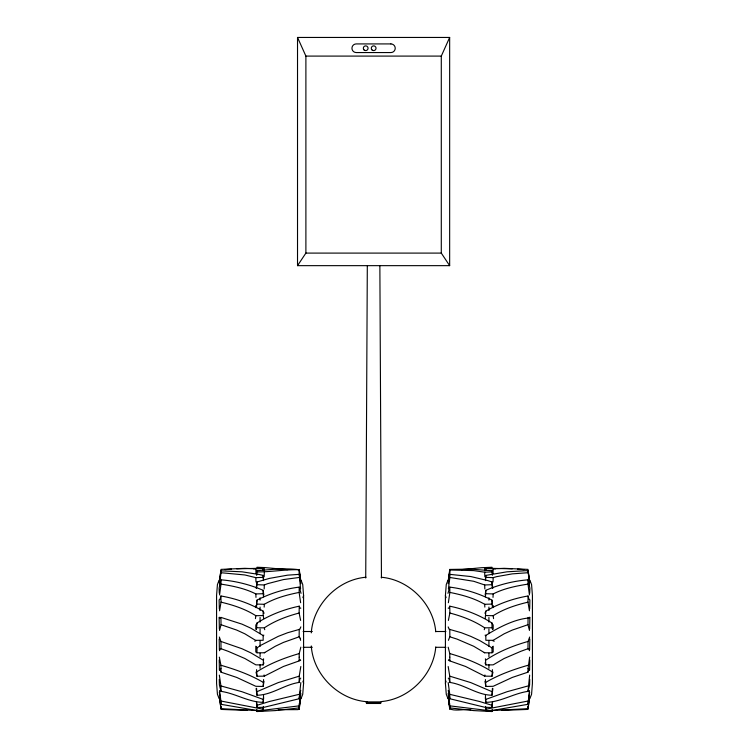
<?xml version="1.0" encoding="UTF-8"?>
<svg xmlns="http://www.w3.org/2000/svg" width="749" height="749" viewBox="0 0 749 749"><rect width="100%" height="100%" fill="white"/><g stroke="black" fill="none" stroke-linecap="round" stroke-linejoin="round"><path stroke-width="1.12" d="M255.812 629.188L255.821 624.741M255.821 646.209L255.802 652.005L256.991 652.8L264.331 652.791L275.295 646.265L283.412 642.427L299.207 636.79L300.237 638.401M256.991 652.8L257.01 647.876L260.998 645.207L278.207 636.378L287.607 632.746L299.872 629.254L300.826 626.885M256.401 629.581L257.01 623.018C269.865 614.845 284.348 609.274 299.235 606.184L300.115 608.235L300.817 608.16M529.674 617.176C529.618 617.644 529.028 618.683 528.551 618.028C514.348 619.254 498.459 627.55 485.848 635.386L485.839 640.292L493.17 640.329L504.133 633.823L512.26 630.087L527.979 624.703L529.477 630.443M529.468 650.712L528.597 648.484L520.855 651.302L504.133 658.502L493.17 664.85L485.839 664.915L485.418 658.82M255.821 607.598L255.821 605.501M256.486 607.392L257.01 600.127C270.155 593.367 284.573 588.957 299.235 587.113L301.032 593.377M300.63 660.562L300.012 659.401L299.132 660.918L283.412 666.479L264.331 676.132L256.991 676.244L256.57 669.653M300.761 678.117L300.012 678.725L299.132 682.433C284.423 684.567 271.803 695.109 256.991 695.241L256.57 688.265M485.24 618.449L485.848 611.137C498.825 603.572 513.28 598.498 528.073 595.989L528.963 599.125L529.88 599.94L529.674 608.834M485.436 596.841L485.848 590.306C499.218 584.576 513.589 580.962 528.073 579.829L529.88 588.218L529.712 593.208M529.271 669.372L527.979 672.171L512.26 677.442L493.17 686.299L485.839 686.459L485.418 679.568M256.635 587.946L257.01 581.982L269.312 578.415L287.607 575.157L299.235 574.352L300.826 583.771M300.237 692.226L299.132 698.751L264.331 707.234L256.991 707.505L256.738 702.693M299.188 657.173L299.235 653.559L300.826 647.136M365.727 578.013L367.31 266.092M529.73 679.427L529.609 684.932L527.979 691.374C513.505 693.405 500.472 702.206 485.839 702.328L485.418 695.465M528.036 668.642L529.665 657.126M485.511 580.606L485.848 575.391L507.054 571.805L526.275 570.672L528.073 570.85L529.88 582.675M529.674 692.142L527.979 704.313L493.17 710.324L485.839 710.604L485.586 706.41M257.01 570.757L256.991 571.908C270.988 572.039 285.444 569.343 299.188 569.736C285.949 567.929 270.82 569.446 257.01 570.757L256.664 575.344M299.235 629.263L299.132 636.819M528.073 617.391L527.979 624.703M529.665 637.024L528.073 641.444L527.979 649.018M299.235 606.184L299.132 613.028L300.621 620.434M299.132 660.918L299.188 657.191M300.817 666.526L299.235 676.16L299.132 682.433M528.073 595.989L527.979 602.159L529.44 610.8M527.979 672.171L528.036 668.66M299.235 587.113L299.132 592.422L300.63 602.72M529.665 675.102L527.979 691.374M529.646 629.01L529.861 617.494M529.627 649.86L529.815 639.047M529.786 660.019L529.609 670.13L529.29 669.381M300.817 682.592L299.132 698.751M528.073 579.829L527.979 584.108L529.44 594.94M299.235 705.858L299.132 707.908L275.295 710.595L256.991 711.55L257.01 710.998L299.235 705.858L300.817 693.443M491.99 567.808L492.009 567.255L481.307 567.723L461.29 569.652M299.235 574.352L300.592 588.929M529.459 690.541L527.979 704.313M485.642 570.663L485.848 568.201L512.269 568.847M528.073 570.85L529.468 584.726M221.021 706.082L220.927 707.955L220.749 706.7M255.989 573.556L255.83 568.809L244.867 568.322L221.021 569.39L219.523 580.878M484.837 576.833L484.669 572.208L473.705 570.598L449.868 569.998L449.765 569.427L470.793 569.118L491.99 570.757L492.336 575.344M255.989 582.01L255.83 577.648L244.867 574.96L221.021 572.723L220.927 570.85L241.946 571.805L259.154 574.483L263.152 575.391L263.582 579.67M484.837 588.929L484.669 584.96L473.705 581.28L449.868 577.479L449.765 574.352L470.793 576.543L488.002 580.644L491.99 581.982L492.805 588.349M301.032 580.203L302.736 584.557L303.588 595.483L303.588 683.331L302.736 694.248L301.032 698.602M447.968 698.602L446.264 694.248L445.412 683.331L445.412 595.483L446.264 584.557L447.968 580.203M255.989 597.384L255.83 593.929C244.979 588.424 232.948 585.999 221.021 584.108L220.927 579.829C235.411 580.962 249.782 584.576 263.152 590.306L263.845 595.006M264.06 570.457L264.331 567.555L287.71 569.652M485.67 570.139L485.848 568.201M529.477 580.878L527.979 569.39L504.133 568.322L493.17 568.809L493.011 573.556M448.183 693.443L449.868 707.908L473.705 710.595L492.009 711.55L492.205 709.406M264.331 572.208L264.163 576.833M219.326 692.142L221.021 704.313L255.83 710.324L263.161 710.604L263.414 706.41M263.161 710.604L263.489 707.215M448.379 620.434L449.868 613.028L449.765 606.184C464.652 609.274 479.135 614.845 491.99 623.018L492.43 624.179M484.837 607.111L484.669 604.284C473.977 598.077 461.908 594.828 449.868 592.422L449.765 587.113C464.427 588.957 478.845 593.367 491.99 600.127L492.43 602.795M219.532 584.726L221.021 572.723M219.56 594.94L221.021 584.108M485.848 575.391L485.418 579.67M527.979 572.723L512.26 573.874L496.531 576.674L493.17 577.648L493.011 582.01M448.408 588.929L449.868 577.479M448.239 690.363L449.868 698.751L484.669 707.234L492.009 707.505L492.262 702.693M492.009 707.505L492.599 701.701M448.37 602.72L449.868 592.422M263.582 695.465L263.161 702.328C248.528 702.206 235.495 693.405 221.021 691.374L219.391 684.932L219.27 679.427M219.56 610.8L221.021 602.159L220.927 595.989C235.72 598.498 250.175 603.572 263.152 611.137L264.06 613.3M257.01 581.982L256.195 588.349M299.132 577.479L283.412 579.576L267.693 583.649L264.331 584.96L264.163 588.929M263.161 702.328L263.695 697.694M300.405 698.78L299.984 702.253M448.408 581.645L449.868 569.998M492.43 688.265L492.009 695.241C477.197 695.109 464.577 684.567 449.868 682.433L448.988 678.725L448.239 678.117M448.838 580.072L449.063 578.303M485.848 590.306L485.155 595.006M527.979 584.108C516.052 585.999 504.021 588.424 493.17 593.929L493.011 597.384M528.831 699.697L528.476 702.459M299.787 703.807L299.207 708.236M529.459 698.068L527.979 709.415L501.961 710.408M311.275 632.868C313.204 604.583 337.696 579.586 365.961 577.236M435.759 647.033C433.428 674.886 409.066 699.238 381.222 701.57M449.765 572.948L449.381 575.887M299.207 707.328L300.826 697.722M278.207 709.687L297.437 709.64L299.235 709.378L299.403 708.048M449.765 569.427L448.183 581.037M449.793 571.478L449.25 575.522M492.009 695.241L492.898 688.546M299.619 706.419L299.712 705.764M299.516 705.043L299.628 704.219M299.666 703.938L300.592 697.488M219.523 630.443L221.021 624.703L220.927 617.391L241.946 624.123L250.84 628.177L263.414 635.714L263.845 635.105M220.927 570.85L219.12 582.675M449.016 577.189L448.595 580.101M528.251 706.7L528.073 707.955L527.979 706.082M220.524 577.985L220.403 578.855M263.582 679.568L263.161 686.459L255.83 686.299L236.74 677.442L221.021 672.171L219.729 669.372M528.466 705.127L529.459 698.527M219.532 650.712L220.403 648.484L228.145 651.302L244.867 658.502L255.83 664.85L263.161 664.915L263.957 662.884M470.793 709.687C464.614 708.929 454.671 711.456 449.868 708.807M299.235 704.463L299.403 703.311M449.765 574.352L448.183 583.743M257.01 600.127L256.57 602.795M299.132 592.422C287.092 594.828 275.023 598.077 264.331 604.284L264.163 607.111M299.937 699.828L300.162 698.461M448.408 640.329L449.793 636.79L456.993 639.084L473.705 646.265L484.669 652.791L492.009 652.8L493.198 652.005L493.179 646.209M263.161 686.459L264.013 681.347M220.927 579.829L219.12 588.218L219.288 593.208M492.43 669.653L492.009 676.244L484.669 676.132L465.588 666.479L449.868 660.918L449.016 659.41L448.379 660.524M485.848 611.137L484.94 613.3M527.979 602.159C515.827 605.014 503.768 608.974 493.17 615.706L493.572 618.637M449.765 587.113L447.968 593.377M484.669 676.132L484.94 674.971M492.009 676.244L492.964 672.106M300.199 692.376L300.761 690.363M492.589 646.799L491.99 647.876L492.009 652.8M220.927 595.989L220.037 599.125L219.12 599.94L219.326 608.834M263.582 658.82L263.161 664.915M302.914 597.674L303.588 595.483M445.412 683.331L446.086 681.131M257.01 623.018L256.57 624.179M299.132 613.028C286.914 616.258 274.883 620.781 264.331 627.84L264.734 629.712M219.12 580.203L217.425 584.557L216.573 595.483L216.573 683.331L217.425 694.248L219.12 698.602M529.88 698.602L531.575 694.248L532.427 683.331L532.427 595.483L531.575 584.557L529.88 580.203M449.765 606.184L448.885 608.235L448.183 608.16M449.653 265.652L441.292 253.096L441.292 56.091L449.653 37.45L297.522 37.45L297.522 265.652L449.653 265.652L449.653 37.45M219.71 669.381L219.391 670.13L219.214 660.019M297.522 265.652L305.892 253.096L305.892 56.091L297.522 37.45M255.428 618.637L255.83 615.706C245.232 608.974 233.173 605.014 221.021 602.159M485.848 635.386L485.418 635.732L485.155 635.105M493.17 640.329L493.011 640.863L494.246 641.21M220.927 617.391L220.037 618.29L219.335 617.204M484.266 629.712L484.669 627.84C474.117 620.781 462.086 616.258 449.868 613.028M484.669 652.791L484.266 652.388M485.848 660.112C498.703 651.499 513.234 645.629 528.073 641.444M257.01 671.722C269.968 663.408 284.498 657.847 299.235 653.559M485.848 682.339C498.984 674.577 513.486 669.494 528.073 665.252M257.01 691.664L278.207 682.611L299.235 676.16M485.848 699.397L507.054 691.72L528.073 685.944M257.01 705.305L269.312 701.523L299.235 694.314M528.073 701.027L485.848 709.209M254.754 641.21L256.092 640.657L244.867 633.823L236.74 630.087L221.021 624.703M264.734 652.388L264.331 652.791M528.073 708.666L491.924 710.576M253.583 568.856L255.83 568.491M224.906 569.633L231.46 569.146M236.731 568.847L263.152 568.201L263.33 570.139M255.83 568.809L263.161 568.51L263.358 570.663M484.669 572.208L492.009 571.908L491.99 570.757M255.83 577.648L263.161 577.367L263.489 580.606M484.669 584.96L492.009 584.707L492.365 587.946M247.039 710.408L221.021 709.415L219.541 698.068M255.83 593.929L263.161 593.704L263.564 596.841M484.669 604.284L492.009 604.097L492.514 607.392M255.83 615.706L263.161 615.556L263.76 618.449M484.669 627.84L492.009 627.746L492.599 629.581M255.83 640.329L263.161 640.292L263.152 635.386M305.892 56.091L441.292 56.091M305.892 253.096L441.292 253.096M303.12 631.51L312.333 631.51M435.515 631.51L445.88 631.51M303.12 647.295L312.333 647.295M435.515 647.295L445.88 647.295M365.69 701.897L381.484 701.897M366.383 702.684L380.801 702.684M366.383 703.47L380.801 703.47M256.991 627.746L264.331 627.84M257.076 710.576L220.927 708.666M485.839 615.556L493.17 615.706M256.991 604.097L264.331 604.284M485.839 593.704L493.17 593.929M256.991 584.707L264.331 584.96M485.839 577.367L493.17 577.648M485.839 568.51L493.17 568.809M264.331 567.555L256.991 567.255L257.01 567.808M517.54 569.146L524.094 569.633M381.222 577.236C409.066 579.567 433.428 603.919 435.759 631.772M367.047 701.71C338.361 699.772 313.213 674.634 311.275 645.947M493.17 568.491L495.417 568.856M449.765 705.858L491.99 710.998L492.009 711.55M263.152 709.209L220.927 701.027L219.541 690.541M219.335 637.024L220.927 641.444L241.946 648.718L250.84 652.866L263.152 660.112M448.183 682.592L449.765 694.314L479.688 701.523L491.99 705.305M448.183 647.192L449.765 653.559C464.502 657.847 479.032 663.408 491.99 671.722M219.335 675.102L220.927 685.944L241.946 691.72L263.152 699.397M219.335 657.126L220.927 665.252C235.514 669.494 250.016 674.577 263.152 682.339M448.183 666.526L449.765 676.16L470.793 682.611L491.99 691.664M491.99 647.876L479.688 640.535L470.793 636.378L461.393 632.746L449.128 629.254L448.183 626.922M257.01 647.876L256.411 646.799M485.043 662.884L485.839 664.915M445.412 595.483L446.086 597.674M302.914 681.131L303.588 683.331M264.06 674.971L264.331 676.132M256.036 672.106L256.991 676.244M300.199 638.27L300.592 640.329M299.132 708.807L299.235 709.378M448.838 698.461L449.063 699.828M219.541 698.527L220.534 705.127M484.987 681.347L485.839 686.459M449.597 703.311L449.765 704.463M448.408 697.488L448.595 698.705M448.174 697.722L449.334 703.938M300.817 581.037L299.235 569.427M300.405 580.101L299.984 577.217M528.597 578.855L528.476 577.985M449.016 701.588L448.557 698.471L449.016 702.253M448.838 702.393L449.765 709.378M220.524 702.459L220.169 699.697M449.372 704.219L449.793 707.328M299.75 575.522L299.207 571.478M299.132 569.998L299.628 573.762M299.619 575.887L299.235 572.948M256.102 688.546L256.991 695.241M449.793 708.236L449.213 703.807M299.666 574.043L300.592 581.645M299.937 578.303L300.162 580.072M485.305 697.694L485.839 702.328M256.401 701.701L256.991 707.505M485.511 707.215L485.839 710.604M484.669 567.555L484.94 570.457M256.795 709.406L256.991 711.55M221.021 704.313L220.927 701.027M449.868 698.751L449.765 694.314M221.021 691.374L220.927 685.944M219.139 617.494L219.354 629.01M219.373 649.86L219.185 639.047M449.868 682.433L449.765 676.16M449.868 636.819L449.765 629.263M449.812 657.191L449.868 660.918M221.021 649.018L220.927 641.444M220.964 668.66L221.021 672.171M449.765 653.559L449.812 657.173M220.927 665.252L220.964 668.642M263.152 575.391L263.161 577.367M491.99 581.982L492.009 584.707M379.865 266.092L381.447 578.013M263.152 590.306L263.161 593.704M493.179 624.741L493.188 629.188M493.179 605.501L493.179 607.598M491.99 600.127L492.009 604.097M491.99 623.018L492.009 627.746M263.152 611.137L263.161 615.556M488.919 597.814L488.919 600.127M488.919 607.064L488.919 610.529M488.919 617.448L488.919 622.063M488.919 629.001L488.919 633.626M488.919 640.564L488.919 646.34M488.919 653.268L488.919 656.742M488.919 664.822L488.919 668.277M260.081 597.814L260.081 600.127M260.081 607.064L260.081 610.529M260.081 617.448L260.081 622.063M260.081 629.001L260.081 633.626M260.081 640.564L260.081 646.34M260.081 653.268L260.081 656.742M260.081 664.822L260.081 668.277M390.912 43.919L356.271 43.919A4.316 4.316 0 0 0 351.946 48.236A4.316 4.316 0 0 0 356.271 52.561L390.912 52.561A4.316 4.316 0 0 0 395.229 48.236A4.316 4.316 0 0 0 390.912 43.919M364.023 49.911A2.369 2.369 0 0 0 367.984 48.854A2.369 2.369 0 0 0 365.081 45.951A2.369 2.369 0 0 0 364.023 49.911M371.991 49.911A2.369 2.369 0 0 0 375.951 48.854A2.369 2.369 0 0 0 373.049 45.951A2.369 2.369 0 0 0 371.991 49.911"/></g></svg>
